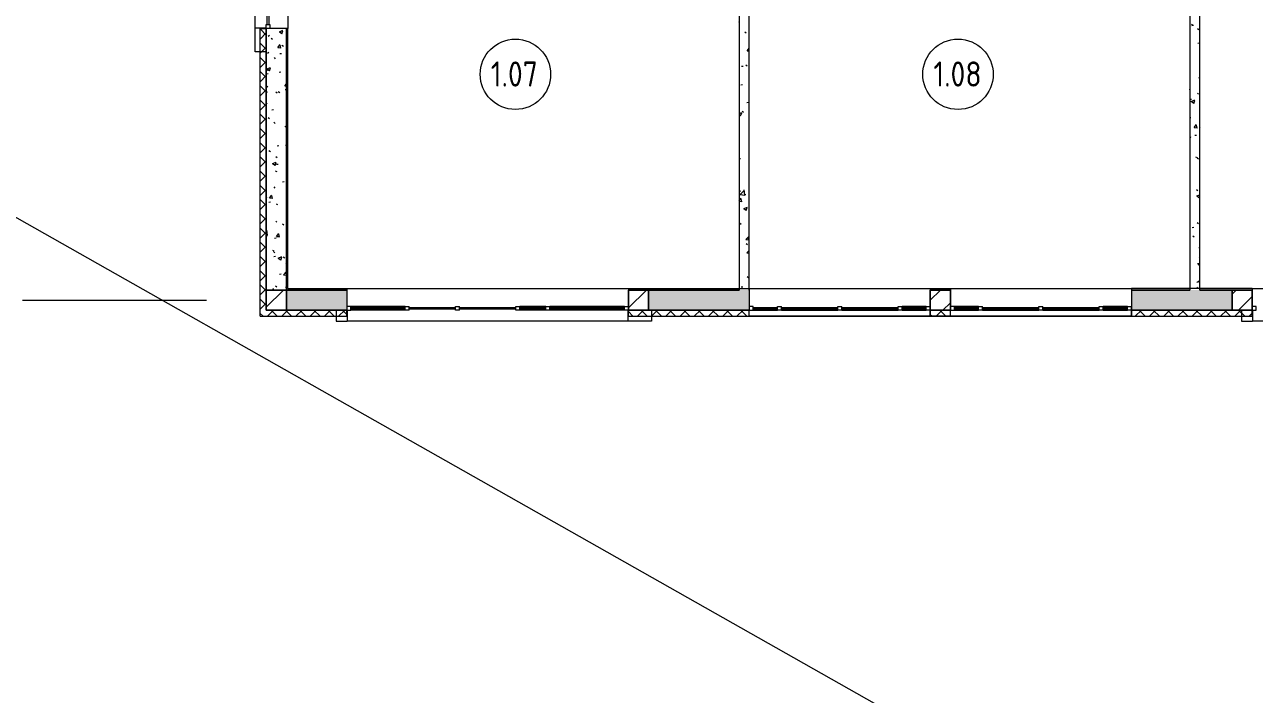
# Model space of a CAD drawing. Header units: millimetres. Extents: x -500089 to 1469082, y -290736 to 166440.
# Drawn here: x 1162648 to 1187099, y -30814 to -17490 of the extents above; entities that cross this region are included whole.
import ezdxf

# ---------------------------------------------------------------- set-up
doc = ezdxf.new("R2010")
doc.units = ezdxf.units.MM
doc.linetypes.add('ASVP_Линия сетки', pattern=[25, 20, -2.5, 0, -2.5])
for name, color, linetype, lineweight in [('Витраж', 7, 'Continuous', 0), ('Марки помещений', 7, 'Continuous', 0), ('Несущие колонны', 7, 'Continuous', 0), ('Оси', 7, 'Continuous', 0), ('Панели витража', 7, 'Continuous', 0), ('Стены внутренние', 7, 'Continuous', 0), ('Стены несущие', 7, 'Continuous', 0), ('Стены отделка', 7, 'Continuous', 0), ('Стены штриховка', 7, 'Continuous', 0), ('экспертиза ДУ пояснения', 6, 'Continuous', 0)]:
    doc.layers.add(name, color=color, linetype=linetype, lineweight=lineweight)
doc.styles.add('GOST Common_1', font='', dxfattribs={"width": 0.9, "height": 700})
doc.styles.get('GOST Common_1').set_extended_font_data('GOST Common')
pattern_1 = [(50, (0, 0), (728.7365, -63.7558), [76.2, -838.2]), (355, (0, 0), (-140.9716, 764.2276), [60.96, -670.56]), (100.451, (60.7, -5.3), (587.77, 700.4668), [64.76, -712.36]), (46.184, (0, 203.2), (1084.316, -168.171), [114.3, -1257.3]), (96.636, (90.4, 189.2), (949.61, 989.71), [97.14, -1068.54]), (351.184, (0, 203.2), (949.621, 989.701), [91.44, -1005.84]), (21, (101.6, 152.4), (606.458, -409.0606), [76.2, -838.2]), (326, (101.6, 152.4), (247.2083, 736.753), [60.96, -670.56]), (71.451, (152.14, 118.3), (853.6683, 327.6855), [64.76, -712.36]), (37.5, (0, 0), (12.3547, 338.2201), [33.528, -628.904, 33.528, -647.192, -673.1]), (37.5, (0, 0), (12.3547, 338.2201), [-1343.152, 33.528, -639.572]), (7.5, (0, 0), (267.2789, 400.7221), [33.528, -354.584, 33.528, -613.664, -256.54]), (7.5, (0, 0), (267.2789, 400.7221), [-1035.304, 33.528, -223.012]), (327.5, (-226.57, 0), (542.36333, -22.91534), [33.528, -220.472, 33.528, -758.952, -1051.56]), (327.5, (-226.57, 0), (542.36333, -22.91534), [-1046.48, 33.528, -1018.032]), (317.5, (-328.17, 0), (592.517, 101.7071), [33.528, -296.672, 33.528, -492.76, -746.76]), (317.5, (-328.17, 0), (592.517, 101.7071), [-856.488, 33.528, -713.232])]
pattern_2 = [(0, (0, 0), (406.4, 101.6), [6.706, -298.094, 6.706, -298.094, -1625.6]), (0, (0, 0), (406.4, 101.6), [-609.6, 6.706, -602.894, 6.706, -298.094, -711.2]), (0, (0, 0), (406.4, 101.6), [-1524, 6.706, -196.494, 6.706, -501.294]), (120, (152.4, 50.8), (-291.18818, 301.152724), [6.706, -298.094, 6.706, -298.094, -1625.6]), (120, (152.4, 50.8), (-291.18818, 301.152724), [-609.6, 6.706, -602.894, 6.706, -298.094, -711.2]), (120, (152.4, 50.8), (-291.18818, 301.152724), [-1524, 6.706, -196.494, 6.706, -501.294]), (240, (203.2, 254), (-115.21182, -402.752724), [6.706, -298.094, 6.706, -298.094, -1625.6]), (240, (203.2, 254), (-115.21182, -402.752724), [-609.6, 6.706, -602.894, 6.706, -298.094, -711.2]), (240, (203.2, 254), (-115.21182, -402.752724), [-1524, 6.706, -196.494, 6.706, -501.294])]
pattern_3 = [(45, (0, 0), (-141.42136, 141.42136), []), (135, (0, 0), (-141.42136, -141.42136), [])]

# ---------------------------------------------------------------- blocks, each defined once
blk = doc.blocks.new('ADSK_КолоннаЖБ_Прямоугольная - 400x400 мм-V201-З Этаж 01')
at = {"layer": 'Несущие колонны'}
h = blk.add_hatch(dxfattribs=at)
h.set_pattern_fill('FP_4', color=256, style=0, pattern_type=2)
h.set_pattern_definition([(45, (-93000, -57800), (-449.0128, 449.0128), []), (45, (-92551, -57800), (-449.0128, 449.0128), [793.75, -158.75, 6.706, -152.044])])
h.paths.add_polyline_path([(-200, -200), (200, -200), (200, 200), (-200, 200)], flags=0)
at = {"layer": 'Несущие колонны', "lineweight": 18}
for p, q in [((-200, -200), (-200, 200)), ((-200, 200), (200, 200)), ((200, 200), (-200, 200)), ((-200, 200), (-200, -200)), ((200, 200), (200, -200)), ((200, -200), (200, 200)), ((200, -200), (-200, -200)), ((-200, -200), (200, -200))]:
    blk.add_line(p, q, dxfattribs=at)
blk = doc.blocks.new('ADSK_КолоннаЖБ_Прямоугольная - 400x400 мм-V202-З Этаж 01')
at = {"layer": 'Несущие колонны'}
h = blk.add_hatch(dxfattribs=at)
h.set_pattern_fill('FP_5', color=256, style=0, pattern_type=2)
h.set_pattern_definition([(45, (-96100, -57800), (-449.0128, 449.0128), []), (45, (-95651, -57800), (-449.0128, 449.0128), [793.75, -158.75, 6.706, -152.044])])
h.paths.add_polyline_path([(200, -200), (200, 200), (-200, 200), (-200, -200)], flags=0)
at = {"layer": 'Несущие колонны', "lineweight": 18}
for p, q in [((-200, -200), (-200, 200)), ((-200, 200), (200, 200)), ((200, 200), (-200, 200)), ((-200, 200), (-200, -200)), ((200, 200), (200, -200)), ((200, -200), (200, 200)), ((200, -200), (-200, -200)), ((-200, -200), (200, -200))]:
    blk.add_line(p, q, dxfattribs=at)
blk = doc.blocks.new('ADSK_КолоннаЖБ_Прямоугольная - 400x400 мм-V214-З Этаж 01')
at = {"layer": 'Несущие колонны'}
h = blk.add_hatch(dxfattribs=at)
h.set_pattern_fill('FP_6', color=256, style=0, pattern_type=2)
h.set_pattern_definition([(45, (-96600, -57800), (-449.0128, 449.0128), []), (45, (-96151, -57800), (-449.0128, 449.0128), [793.75, -158.75, 6.706, -152.044])])
h.paths.add_polyline_path([(200, -200), (200, 200), (-200, 200), (-200, -200)], flags=0)
at = {"layer": 'Несущие колонны', "lineweight": 18}
for p, q in [((-200, -200), (-200, 200)), ((-200, 200), (200, 200)), ((200, 200), (-200, 200)), ((-200, 200), (-200, -200)), ((200, 200), (200, -200)), ((200, -200), (200, 200)), ((200, -200), (-200, -200)), ((-200, -200), (200, -200))]:
    blk.add_line(p, q, dxfattribs=at)
blk = doc.blocks.new('ADSK_КолоннаЖБ_Прямоугольная - 400x400 мм-V219-З Этаж 01')
at = {"layer": 'Несущие колонны'}
h = blk.add_hatch(dxfattribs=at)
h.set_pattern_fill('FP_12', color=256, style=0, pattern_type=2)
h.set_pattern_definition([(45, (-110100, -57800), (-449.0128, 449.0128), []), (45, (-109651, -57800), (-449.0128, 449.0128), [793.75, -158.75, 6.706, -152.044])])
h.paths.add_polyline_path([(200, -200), (200, 200), (-200, 200), (-200, -200)], flags=0)
at = {"layer": 'Несущие колонны', "lineweight": 18}
for p, q in [((-200, -200), (-200, 200)), ((-200, 200), (200, 200)), ((200, 200), (-200, 200)), ((-200, 200), (-200, -200)), ((200, 200), (200, -200)), ((200, -200), (200, 200)), ((200, -200), (-200, -200)), ((-200, -200), (200, -200))]:
    blk.add_line(p, q, dxfattribs=at)
blk = doc.blocks.new('Системная панель - ASVP_Cтеклопакет Двухкамерный_36 мм-2637883-З Этаж 01')
at = {"layer": 'Панели витража', "lineweight": 18}
for p, q in [((-540, 18), (540, 18)), ((-540, -18), (-540, 18)), ((540, -18), (540, 18)), ((540, -18), (-540, -18))]:
    blk.add_line(p, q, dxfattribs=at)
blk = doc.blocks.new('Прямоугольный импост - 80х70 мм Белый-2636961-З Этаж 01')
at = {"layer": 'Витраж'}
for p, q in [((58360, 50470), (57280, 50470)), ((58360, 50400), (57280, 50400))]:
    blk.add_line(p, q, dxfattribs=at)
blk = doc.blocks.new('Прямоугольный импост - 80х70 мм Белый-2637570-З Этаж 01')
at = {"layer": 'Витраж', "lineweight": 18}
for p, q in [((0, 35), (-80, 35)), ((-80, 35), (-80, -35)), ((-80, -35), (0, -35))]:
    blk.add_line(p, q, dxfattribs=at)
blk = doc.blocks.new('Системная панель - ASVP_Cтеклопакет Двухкамерный_36 мм-2637743-З Этаж 01')
at = {"layer": 'Панели витража', "lineweight": 18}
for p, q in [((-460, 18), (460, 18)), ((-460, -18), (-460, 18)), ((460, -18), (460, 18)), ((460, -18), (-460, -18))]:
    blk.add_line(p, q, dxfattribs=at)
blk = doc.blocks.new('Прямоугольный импост - 80х70 мм Белый-2637583-З Этаж 01')
at = {"layer": 'Витраж', "lineweight": 18}
for p, q in [((40, 35), (-40, 35)), ((-40, 35), (-40, -35)), ((40, 35), (40, -35)), ((-40, -35), (40, -35))]:
    blk.add_line(p, q, dxfattribs=at)
blk = doc.blocks.new('Системная панель - ASVP_Cтеклопакет Двухкамерный_36 мм-2637723-З Этаж 01')
at = {"layer": 'Панели витража', "lineweight": 18}
for p, q in [((-560, 18), (560, 18)), ((-560, -18), (-560, 18)), ((560, -18), (560, 18)), ((560, -18), (-560, -18))]:
    blk.add_line(p, q, dxfattribs=at)
blk = doc.blocks.new('Системная панель - ASVP_Cтеклопакет Двухкамерный_36 мм-2637900-З Этаж 01')
at = {"layer": 'Панели витража', "lineweight": 18}
for p, q in [((-260, 18), (260, 18)), ((-260, -18), (-260, 18)), ((260, -18), (260, 18)), ((260, -18), (-260, -18))]:
    blk.add_line(p, q, dxfattribs=at)
blk = doc.blocks.new('Прямоугольный импост - 80х70 мм Белый-2637316-З Этаж 01')
at = {"layer": 'Витраж'}
for p, q in [((61160, 50470), (60640, 50470)), ((61160, 50400), (60640, 50400))]:
    blk.add_line(p, q, dxfattribs=at)
blk = doc.blocks.new('Прямоугольный импост - 80х70 мм Белый-2637562-З Этаж 01')
at = {"layer": 'Витраж', "lineweight": 18}
for p, q in [((40, 35), (-40, 35)), ((-40, 35), (-40, -35)), ((40, 35), (40, -35)), ((-40, -35), (40, -35))]:
    blk.add_line(p, q, dxfattribs=at)
blk = doc.blocks.new('Системная панель - ASVP_Cтеклопакет Двухкамерный_36 мм-2637575-З Этаж 01')
at = {"layer": 'Панели витража', "lineweight": 18}
for p, q in [((-740, 18), (740, 18)), ((-740, -18), (-740, 18)), ((740, -18), (740, 18)), ((740, -18), (-740, -18))]:
    blk.add_line(p, q, dxfattribs=at)
blk = doc.blocks.new('Прямоугольный импост - 80х70 мм Белый-2637318-З Этаж 01')
at = {"layer": 'Витраж'}
for p, q in [((62720, 50470), (61240, 50470)), ((62720, 50400), (61240, 50400))]:
    blk.add_line(p, q, dxfattribs=at)
blk = doc.blocks.new('Прямоугольный импост - 80х70 мм Белый-2637594-З Этаж 01')
at = {"layer": 'Витраж', "lineweight": 18}
for p, q in [((0, 35), (-80, 35)), ((-80, 35), (-80, -35)), ((-80, -35), (0, -35))]:
    blk.add_line(p, q, dxfattribs=at)
blk = doc.blocks.new('Прямоугольный импост - 80х70 мм Белый-V230-З Этаж 01')
at = {"layer": 'Витраж', "lineweight": 18}
for p, q in [((0, 35), (-80, 35)), ((-80, 35), (-80, -35)), ((-80, -35), (0, -35))]:
    blk.add_line(p, q, dxfattribs=at)
blk = doc.blocks.new('Системная панель - ASVP_Cтеклопакет Двухкамерный_36 мм-2639601-З Этаж 01')
at = {"layer": 'Панели витража', "lineweight": 18}
for p, q in [((-240, 18), (240, 18)), ((-240, -18), (-240, 18)), ((240, -18), (240, 18)), ((240, -18), (-240, -18))]:
    blk.add_line(p, q, dxfattribs=at)
blk = doc.blocks.new('Прямоугольный импост - 80х70 мм Белый-2643516-З Этаж 01')
at = {"layer": 'Витраж'}
for p, q in [((68720, 50470), (68240, 50470)), ((68720, 50400), (68240, 50400))]:
    blk.add_line(p, q, dxfattribs=at)
blk = doc.blocks.new('Прямоугольный импост - 80х70 мм Белый-2643533-З Этаж 01')
at = {"layer": 'Витраж', "lineweight": 18}
for p, q in [((0, 35), (-80, 35)), ((-80, 35), (-80, -35)), ((-80, -35), (0, -35))]:
    blk.add_line(p, q, dxfattribs=at)
blk = doc.blocks.new('Системная панель - ASVP_Cтеклопакет Двухкамерный_36 мм-2638457-З Этаж 01')
at = {"layer": 'Панели витража', "lineweight": 18}
for p, q in [((-560, 18), (560, 18)), ((-560, -18), (-560, 18)), ((560, -18), (560, 18)), ((560, -18), (-560, -18))]:
    blk.add_line(p, q, dxfattribs=at)
blk = doc.blocks.new('Системная панель - ASVP_Cтеклопакет Двухкамерный_36 мм-2639624-З Этаж 01')
at = {"layer": 'Панели витража', "lineweight": 18}
for p, q in [((-240, 18), (240, 18)), ((-240, -18), (-240, 18)), ((240, -18), (240, 18)), ((240, -18), (-240, -18))]:
    blk.add_line(p, q, dxfattribs=at)
blk = doc.blocks.new('Прямоугольный импост - 80х70 мм Белый-V231-З Этаж 01')
at = {"layer": 'Витраж'}
for p, q in [((68720, 50470), (68240, 50470)), ((68720, 50400), (68240, 50400))]:
    blk.add_line(p, q, dxfattribs=at)
blk = doc.blocks.new('Системная панель - ASVP_Cтеклопакет Двухкамерный_36 мм-2640501-З Этаж 01')
at = {"layer": 'Панели витража', "lineweight": 18}
for p, q in [((-240, 18), (240, 18)), ((-240, -18), (-240, 18)), ((240, -18), (240, 18)), ((240, -18), (-240, -18))]:
    blk.add_line(p, q, dxfattribs=at)
blk = doc.blocks.new('Прямоугольный импост - 80х70 мм Белый-V232-З Этаж 01')
at = {"layer": 'Витраж'}
for p, q in [((69760, 50470), (69280, 50470)), ((69760, 50400), (69280, 50400))]:
    blk.add_line(p, q, dxfattribs=at)
blk = doc.blocks.new('Прямоугольный импост - 80х70 мм Белый-V233-З Этаж 01')
at = {"layer": 'Витраж', "lineweight": 18}
for p, q in [((0, 35), (-80, 35)), ((-80, 35), (-80, -35)), ((0, 35), (0, -35)), ((-80, -35), (0, -35))]:
    blk.add_line(p, q, dxfattribs=at)
blk = doc.blocks.new('Системная панель - ASVP_Cтеклопакет Двухкамерный_36 мм-2640502-З Этаж 01')
at = {"layer": 'Панели витража', "lineweight": 18}
for p, q in [((-240, 18), (240, 18)), ((-240, -18), (-240, 18)), ((240, -18), (240, 18)), ((240, -18), (-240, -18))]:
    blk.add_line(p, q, dxfattribs=at)
blk = doc.blocks.new('Системная панель - ASVP_Cтеклопакет Двухкамерный_36 мм-2653951-З Этаж 01')
at = {"layer": 'Панели витража', "lineweight": 18}
for p, q in [((-670, 18), (670, 18)), ((-670, -18), (-670, 18)), ((670, -18), (670, 18)), ((670, -18), (-670, -18))]:
    blk.add_line(p, q, dxfattribs=at)
blk = doc.blocks.new('Прямоугольный импост - 80х70 мм Белый-V234-З Этаж 01')
at = {"layer": 'Витраж', "lineweight": 18}
for p, q in [((0, 35), (-80, 35)), ((-80, 35), (-80, -35)), ((-80, -35), (0, -35))]:
    blk.add_line(p, q, dxfattribs=at)
blk = doc.blocks.new('Прямоугольный импост - 1х120 мм _наружный откос_ Белый-2750709-З Этаж 01')
at = {"layer": 'Витраж'}
for p, q in [((65201, 50280), (65201, 50400)), ((65201, 50400), (65760, 50400)), ((65840, 50400), (66960, 50400)), ((67040, 50400), (68160, 50400)), ((68240, 50400), (68720, 50400)), ((68799, 50400), (68799, 50280)), ((65201, 50280), (68799, 50280))]:
    blk.add_line(p, q, dxfattribs=at)
blk = doc.blocks.new('АР_СОШ_Верзилово_Сущ_Здание_rvt-2-З Этаж 01')
at = {"layer": 'Стены штриховка', "lineweight": 9}
h = blk.add_hatch(dxfattribs=at)
h.set_pattern_fill('FP_32', color=256, style=0, pattern_type=2)
h.set_pattern_definition(pattern_3)
h.paths.add_polyline_path([(55480, 50280), (55600, 50280), (55600, 56000), (55480, 56000), (55480, 50400)], flags=0)
h.paths.add_polyline_path([(55480, 57500), (55564, 57710), (55600, 57710), (55600, 58600), (55480, 58600), (55480, 57950)], flags=0)
h.paths.add_polyline_path([(55493, 60300), (55600, 60300), (55600, 61395), (55480, 61395), (55480, 60300)], flags=0)
h.paths.add_polyline_path([(55600, 62895), (55600, 69100), (55480, 69100), (55480, 62895)], flags=0)
h = blk.add_hatch(dxfattribs=at)
h.set_pattern_fill('FP_33', color=256, style=0, pattern_type=2)
h.set_pattern_definition(pattern_2)
h.paths.add_polyline_path([(56000, 50800), (56030, 50800), (56030, 56000), (56000, 56000), (56000, 50822)], flags=0)
h.paths.add_polyline_path([(56030, 57500), (56030, 57800), (56000, 57800), (56000, 57500)], flags=0)
h.paths.add_polyline_path([(56000, 58000), (56030, 58000), (56030, 58700), (56000, 58700), (56000, 58286)], flags=0)
h.paths.add_polyline_path([(56000, 60200), (56030, 60200), (56030, 60900), (56000, 60900), (56000, 60833)], flags=0)
h.paths.add_polyline_path([(56000, 61100), (56030, 61100), (56030, 61395), (56000, 61395), (56000, 61164)], flags=0)
h.paths.add_polyline_path([(56000, 62895), (56030, 62895), (56030, 64080), (56000, 64080), (56000, 64041)], flags=0)
h.paths.add_polyline_path([(56000, 64200), (56030, 64200), (56030, 68670), (56000, 68670), (56000, 68644)], flags=0)
h = blk.add_hatch(dxfattribs=at)
h.set_pattern_fill('FP_31', color=256, style=0, pattern_type=2)
h.set_pattern_definition(pattern_1)
h.paths.add_polyline_path([(65200, 50800), (65200, 58000), (65000, 58000), (65000, 50800)], flags=0)
h = blk.add_hatch(dxfattribs=at)
h.set_pattern_fill('FP_31', color=256, style=0, pattern_type=2)
h.set_pattern_definition(pattern_1)
h.paths.add_polyline_path([(73960, 50800), (74160, 50800), (74160, 58000), (73960, 58000), (73960, 52531)], flags=0)
h = blk.add_hatch(dxfattribs=at)
h.set_pattern_fill('FP_31', color=256, style=0, pattern_type=2)
h.set_pattern_definition(pattern_1)
h.paths.add_polyline_path([(55979, 50800), (56000, 50800), (56000, 56000), (55600, 56000), (55600, 50800)], flags=0)
h.paths.add_polyline_path([(55600, 57500), (56000, 57500), (56000, 57800), (55600, 57800)], flags=0)
h = blk.add_hatch(dxfattribs=at)
h.set_pattern_fill('FP_31', color=256, style=0, pattern_type=2)
h.set_pattern_definition(pattern_1)
h.paths.add_polyline_path([(109900, 50400), (109900, 50800), (108500, 50800), (108500, 50400), (109750, 50400)], flags=0)
h.paths.add_polyline_path([(57200, 50400), (57200, 50800), (56000, 50800), (56000, 50400)], flags=0)
h.paths.add_polyline_path([(96400, 50400), (96400, 50800), (96300, 50800), (96300, 50400)], flags=0)
h.paths.add_polyline_path([(63200, 50400), (65200, 50400), (65200, 50800), (63200, 50800), (63200, 50473)], flags=0)
h.paths.add_polyline_path([(98350, 50400), (98350, 50800), (97800, 50800), (97800, 50400), (98317, 50400)], flags=0)
h.paths.add_polyline_path([(74800, 50400), (74800, 50800), (72800, 50800), (72800, 50400), (74160, 50400)], flags=0)
h.paths.add_polyline_path([(105400, 50400), (105400, 50800), (104300, 50800), (104300, 50400)], flags=0)
h.paths.add_polyline_path([(81200, 50400), (83200, 50400), (83200, 50800), (81200, 50800), (81200, 50473)], flags=0)
h.paths.add_polyline_path([(103300, 50400), (103300, 50800), (102600, 50800), (102600, 50400), (102765, 50400)], flags=0)
h.paths.add_polyline_path([(94900, 50400), (94900, 50800), (94200, 50800), (94200, 50400)], flags=0)
h.paths.add_polyline_path([(101420, 50400), (101600, 50400), (101600, 50800), (101300, 50800), (101300, 50400)], flags=0)
h.paths.add_polyline_path([(92800, 50400), (92800, 50800), (90800, 50800), (90800, 50400), (92240, 50400)], flags=0)
h.paths.add_polyline_path([(99900, 50400), (99900, 50800), (99350, 50800), (99350, 50400)], flags=0)
h = blk.add_hatch(dxfattribs=at)
h.set_pattern_fill('FP_33', color=256, style=0, pattern_type=2)
h.set_pattern_definition(pattern_2)
h.paths.add_polyline_path([(87000, 50800), (87000, 50830), (86800, 50830), (86800, 50800)], flags=0)
h.paths.add_polyline_path([(69200, 50800), (69200, 50830), (68800, 50830), (68800, 50800)], flags=0)
h.paths.add_polyline_path([(57200, 50800), (57200, 50830), (56030, 50830), (56030, 50800), (56961, 50800)], flags=0)
h.paths.add_polyline_path([(109870, 50800), (109870, 50830), (108500, 50830), (108500, 50800), (109869, 50800)], flags=0)
h.paths.add_polyline_path([(65000, 50800), (65000, 50830), (62800, 50830), (62800, 50800), (63200, 50800)], flags=0)
h.paths.add_polyline_path([(105800, 50800), (105800, 50830), (104630, 50830), (104630, 50800), (105400, 50800)], flags=0)
h.paths.add_polyline_path([(72800, 50800), (73960, 50800), (73960, 50830), (72800, 50830)], flags=0)
h.paths.add_polyline_path([(104510, 50800), (104510, 50830), (104300, 50830), (104300, 50800), (104490, 50800)], flags=0)
h.paths.add_polyline_path([(74160, 50800), (75200, 50800), (75200, 50830), (74160, 50830), (74160, 50805)], flags=0)
h.paths.add_polyline_path([(83000, 50800), (83000, 50830), (80800, 50830), (80800, 50800), (81200, 50800)], flags=0)
h.paths.add_polyline_path([(103300, 50800), (103300, 50830), (102600, 50830), (102600, 50800), (102765, 50800)], flags=0)
h.paths.add_polyline_path([(101300, 50800), (101300, 50830), (100900, 50830), (100900, 50800)], flags=0)
h.paths.add_polyline_path([(96380, 50800), (96400, 50800), (96400, 50830), (95900, 50830), (95900, 50800), (96300, 50800)], flags=0)
h.paths.add_polyline_path([(92040, 50800), (92040, 50830), (90800, 50830), (90800, 50800), (92038, 50800)], flags=0)
h.paths.add_polyline_path([(101600, 50800), (101600, 50830), (101420, 50830), (101420, 50800)], flags=0)
h.paths.add_polyline_path([(99900, 50800), (99900, 50830), (99730, 50830), (99730, 50800), (99746, 50800)], flags=0)
h.paths.add_polyline_path([(99350, 50800), (99610, 50800), (99610, 50830), (99350, 50830)], flags=0)
h.paths.add_polyline_path([(92240, 50800), (93200, 50800), (93200, 50830), (92240, 50830)], flags=0)
h.paths.add_polyline_path([(98350, 50800), (98350, 50830), (97800, 50830), (97800, 50800), (98317, 50800)], flags=0)
h.paths.add_polyline_path([(96520, 50800), (96800, 50800), (96800, 50830), (96520, 50830)], flags=0)
h.paths.add_polyline_path([(94860, 50800), (94900, 50800), (94900, 50830), (94860, 50830)], flags=0)
h.paths.add_polyline_path([(94740, 50800), (94740, 50830), (94200, 50830), (94200, 50800)], flags=0)
h = blk.add_hatch(dxfattribs=at)
h.set_pattern_fill('FP_32', color=256, style=0, pattern_type=2)
h.set_pattern_definition(pattern_3)
h.paths.add_polyline_path([(92240, 50280), (93200, 50280), (93200, 50400), (90800, 50400), (90800, 50280), (92040, 50280)], flags=0)
h.paths.add_polyline_path([(87200, 50280), (87200, 50400), (86800, 50400), (86800, 50280), (87000, 50280)], flags=0)
h.paths.add_polyline_path([(101360, 50280), (101420, 50280), (101420, 50400), (101360, 50400), (101360, 50386)], flags=0)
h.paths.add_polyline_path([(98317, 50280), (98350, 50280), (98350, 50400), (97800, 50400), (97800, 50280)], flags=0)
h.paths.add_polyline_path([(99730, 50280), (99900, 50280), (99900, 50400), (99350, 50400), (99350, 50280), (99610, 50280)], flags=0)
h.paths.add_polyline_path([(83200, 50280), (83200, 50400), (80800, 50400), (80800, 50280), (83000, 50280)], flags=0)
h.paths.add_polyline_path([(95900, 50280), (96800, 50280), (96800, 50400), (95900, 50400)], flags=0)
h.paths.add_polyline_path([(94900, 50280), (94900, 50400), (94200, 50400), (94200, 50280), (94740, 50280)], flags=0)
h.paths.add_polyline_path([(68800, 50280), (69200, 50280), (69200, 50400), (68800, 50400)], flags=0)
h.paths.add_polyline_path([(73960, 50280), (75200, 50280), (75200, 50400), (72800, 50400), (72800, 50280)], flags=0)
h.paths.add_polyline_path([(65200, 50280), (65200, 50400), (62800, 50400), (62800, 50280), (65000, 50280)], flags=0)
h.paths.add_polyline_path([(55991, 50280), (57200, 50280), (57200, 50400), (55600, 50400), (55600, 50280), (55603, 50280)], flags=0)
at = {"layer": 'Оси', "linetype": 'ASVP_Линия сетки'}
blk.add_line((50752, 50600), (54409, 50600), dxfattribs=at)
at = {"layer": 'Стены внутренние'}
for p, q in [((55380, 56010), (55380, 57490)), ((56030, 57500), (56030, 56000)), ((57200, 50830), (62800, 50830)), ((65200, 50830), (68800, 50830)), ((69200, 50830), (72800, 50830)), ((75200, 50830), (80800, 50830)), ((62790, 50180), (57210, 50180)), ((65200, 50279), (65200, 50280)), ((68800, 50279), (65200, 50279)), ((68800, 50279), (68800, 50280)), ((69200, 50279), (69200, 50280)), ((72800, 50279), (69200, 50279)), ((72800, 50280), (72800, 50279)), ((80790, 50180), (75210, 50180))]:
    blk.add_line(p, q, dxfattribs=at)
at = {"layer": 'Стены несущие'}
for p, q in [((65000, 58000), (65000, 50800)), ((65200, 50800), (65200, 58000)), ((73960, 58000), (73960, 50800)), ((74160, 50800), (74160, 58000)), ((55380, 55540), (55380, 56010)), ((55600, 56010), (55380, 56010)), ((55479, 50279), (55479, 56000)), ((55480, 56000), (55479, 56000)), ((55480, 50280), (55480, 56000)), ((55600, 55540), (55600, 56010)), ((56000, 56000), (55600, 56000)), ((55600, 56000), (55600, 50800)), ((55600, 50800), (55600, 56000)), ((56000, 50800), (56000, 56000)), ((56000, 56000), (56000, 50800)), ((55600, 55540), (55380, 55540)), ((56000, 50800), (56030, 50800)), ((57200, 50800), (56030, 50800)), ((56030, 50800), (57200, 50800)), ((57200, 50800), (57200, 50400)), ((65000, 50800), (63200, 50800)), ((63200, 50800), (65000, 50800)), ((65200, 50800), (65200, 50400)), ((72800, 50800), (72800, 50400)), ((73960, 50800), (72800, 50800)), ((72800, 50800), (73960, 50800)), ((74800, 50800), (74160, 50800)), ((74160, 50800), (74800, 50800)), ((56000, 50400), (57200, 50400)), ((57200, 50400), (56000, 50400)), ((56990, 50400), (57210, 50400)), ((56990, 50400), (56990, 50180)), ((57210, 50400), (57210, 50180)), ((62800, 50400), (62790, 50400)), ((62790, 50400), (62790, 50180)), ((63200, 50400), (65200, 50400)), ((63260, 50400), (63200, 50400)), ((65200, 50400), (63200, 50400)), ((63260, 50400), (63260, 50180)), ((72800, 50400), (74800, 50400)), ((74800, 50400), (72800, 50400)), ((74990, 50400), (74990, 50180)), ((75200, 50400), (75210, 50400)), ((75210, 50400), (75210, 50180)), ((55480, 50279), (55479, 50279)), ((55480, 50280), (57200, 50280)), ((55480, 50279), (57200, 50279)), ((56990, 50180), (57210, 50180)), ((57200, 50280), (57200, 50279)), ((63260, 50180), (62790, 50180)), ((62800, 50280), (65200, 50280)), ((62800, 50280), (62800, 50279)), ((62800, 50279), (65200, 50279)), ((65200, 50280), (65200, 50279)), ((68800, 50280), (69200, 50280)), ((68800, 50280), (68800, 50279)), ((68800, 50279), (69200, 50279)), ((69200, 50280), (69200, 50279)), ((72800, 50280), (75200, 50280)), ((72800, 50280), (72800, 50279)), ((72800, 50279), (75200, 50279)), ((74990, 50180), (75210, 50180)), ((75200, 50280), (75200, 50279))]:
    blk.add_line(p, q, dxfattribs=at)
at = {"layer": 'Стены отделка', "lineweight": 9}
for p, q in [((55480, 50280), (55480, 56000)), ((55480, 56000), (55600, 56000)), ((56030, 56000), (56000, 56000)), ((56030, 50830), (56030, 56000)), ((56030, 50800), (56000, 50800)), ((56030, 50830), (57200, 50830)), ((57200, 50830), (57200, 50800)), ((62800, 50830), (65200, 50830)), ((62800, 50830), (62800, 50800)), ((65200, 50830), (65200, 50800)), ((68800, 50830), (69200, 50830)), ((68800, 50830), (68800, 50800)), ((69200, 50830), (69200, 50800)), ((75200, 50830), (72800, 50830)), ((72800, 50830), (72800, 50800)), ((75200, 50830), (75200, 50800)), ((57200, 50280), (57200, 50400)), ((62800, 50280), (62800, 50400)), ((65200, 50280), (65200, 50400)), ((68800, 50280), (68800, 50400)), ((69200, 50280), (69200, 50400)), ((72800, 50280), (72800, 50400)), ((75200, 50280), (75200, 50400)), ((55480, 50280), (55600, 50280)), ((55600, 50280), (57200, 50280)), ((62800, 50280), (65200, 50280)), ((69200, 50280), (68800, 50280)), ((72800, 50280), (75200, 50280))]:
    blk.add_line(p, q, dxfattribs=at)
at = {"color": 8, "lineweight": 9, "true_color": 0x7f7f7f}
for name, p, rotation in [('Системная панель - ASVP_Cтеклопакет Двухкамерный_36 мм-2653951-З Этаж 01', (55635, 56750), 269.9999999999999), ('Прямоугольный импост - 80х70 мм Белый-2637594-З Этаж 01', (57200, 50435), 180), ('Прямоугольный импост - 80х70 мм Белый-2637594-З Этаж 01', (65200, 50435), 180), ('Прямоугольный импост - 80х70 мм Белый-V230-З Этаж 01', (69200, 50435), 180), ('Прямоугольный импост - 80х70 мм Белый-V230-З Этаж 01', (75200, 50435), 180)]:
    blk.add_blockref(name, p, dxfattribs=dict(at, rotation=rotation))
at = {"color": 8, "lineweight": 9, "true_color": 0x7f7f7f, "extrusion": (0, 0, -1)}
for name, p, rotation in [('Прямоугольный импост - 80х70 мм Белый-V234-З Этаж 01', (-55635, 56000), 270.0000000000001), ('Прямоугольный импост - 80х70 мм Белый-2637583-З Этаж 01', (-58400, 50435), 180), ('Прямоугольный импост - 80х70 мм Белый-2637583-З Этаж 01', (-59400, 50435), 180), ('Прямоугольный импост - 80х70 мм Белый-2637562-З Этаж 01', (-60600, 50435), 180), ('Прямоугольный импост - 80х70 мм Белый-2637562-З Этаж 01', (-61200, 50435), 180), ('Прямоугольный импост - 80х70 мм Белый-2637570-З Этаж 01', (-62800, 50435), 180), ('Прямоугольный импост - 80х70 мм Белый-2637583-З Этаж 01', (-65800, 50435), 180), ('Прямоугольный импост - 80х70 мм Белый-2637562-З Этаж 01', (-67000, 50435), 180), ('Прямоугольный импост - 80х70 мм Белый-2637562-З Этаж 01', (-68200, 50435), 180), ('Прямоугольный импост - 80х70 мм Белый-2643533-З Этаж 01', (-68800, 50435), 180), ('Прямоугольный импост - 80х70 мм Белый-2637583-З Этаж 01', (-69800, 50435), 180), ('Прямоугольный импост - 80х70 мм Белый-2637562-З Этаж 01', (-71000, 50435), 180), ('Прямоугольный импост - 80х70 мм Белый-2637562-З Этаж 01', (-72200, 50435), 180), ('Прямоугольный импост - 80х70 мм Белый-V233-З Этаж 01', (-72800, 50435), 180)]:
    blk.add_blockref(name, p, dxfattribs=dict(at, rotation=rotation))
at = {"color": 8, "lineweight": 9, "true_color": 0x7f7f7f}
for name, p in [('ADSK_КолоннаЖБ_Прямоугольная - 400x400 мм-V219-З Этаж 01', (55800, 50600)), ('ADSK_КолоннаЖБ_Прямоугольная - 400x400 мм-V214-З Этаж 01', (63000, 50600)), ('ADSK_КолоннаЖБ_Прямоугольная - 400x400 мм-V201-З Этаж 01', (69000, 50600)), ('ADSK_КолоннаЖБ_Прямоугольная - 400x400 мм-V202-З Этаж 01', (75000, 50600)), ('Прямоугольный импост - 80х70 мм Белый-2636961-З Этаж 01', (0, 0)), ('Системная панель - ASVP_Cтеклопакет Двухкамерный_36 мм-2637883-З Этаж 01', (57820, 50435)), ('Системная панель - ASVP_Cтеклопакет Двухкамерный_36 мм-2637743-З Этаж 01', (58900, 50435)), ('Системная панель - ASVP_Cтеклопакет Двухкамерный_36 мм-2637723-З Этаж 01', (60000, 50435)), ('Прямоугольный импост - 80х70 мм Белый-2637316-З Этаж 01', (0, 0)), ('Системная панель - ASVP_Cтеклопакет Двухкамерный_36 мм-2637900-З Этаж 01', (60900, 50435)), ('Прямоугольный импост - 80х70 мм Белый-2637318-З Этаж 01', (0, 0)), ('Системная панель - ASVP_Cтеклопакет Двухкамерный_36 мм-2637575-З Этаж 01', (61980, 50435)), ('Прямоугольный импост - 1х120 мм _наружный откос_ Белый-2750709-З Этаж 01', (0, 0)), ('Системная панель - ASVP_Cтеклопакет Двухкамерный_36 мм-2639601-З Этаж 01', (65520, 50435)), ('Системная панель - ASVP_Cтеклопакет Двухкамерный_36 мм-2637723-З Этаж 01', (66400, 50435)), ('Системная панель - ASVP_Cтеклопакет Двухкамерный_36 мм-2638457-З Этаж 01', (67600, 50435)), ('Прямоугольный импост - 80х70 мм Белый-2643516-З Этаж 01', (0, 0)), ('Прямоугольный импост - 80х70 мм Белый-V231-З Этаж 01', (0, 0)), ('Системная панель - ASVP_Cтеклопакет Двухкамерный_36 мм-2639624-З Этаж 01', (68480, 50435)), ('Прямоугольный импост - 1х120 мм _наружный откос_ Белый-2750709-З Этаж 01', (4000, 0)), ('Прямоугольный импост - 80х70 мм Белый-V232-З Этаж 01', (0, 0)), ('Системная панель - ASVP_Cтеклопакет Двухкамерный_36 мм-2640501-З Этаж 01', (69520, 50435)), ('Системная панель - ASVP_Cтеклопакет Двухкамерный_36 мм-2637723-З Этаж 01', (70400, 50435)), ('Системная панель - ASVP_Cтеклопакет Двухкамерный_36 мм-2638457-З Этаж 01', (71600, 50435)), ('Прямоугольный импост - 80х70 мм Белый-V231-З Этаж 01', (4000, 0)), ('Системная панель - ASVP_Cтеклопакет Двухкамерный_36 мм-2640502-З Этаж 01', (72480, 50435))]:
    blk.add_blockref(name, p, dxfattribs=at)
blk = doc.blocks.new('ASVP_Марка_Помещение_ОдноЗначение - Номер-684784-З Этаж 01')
at = {"layer": 'Марки помещений'}
blk.add_circle((0, 0), 3.5, dxfattribs=at)

msp = doc.modelspace()

# ---------------------------------------------------------------- linework, layer by layer
at = {"layer": 'экспертиза ДУ пояснения'}
msp.add_lwpolyline([(1036157.61, 50215.508), (1236236.852, -63095.361)], dxfattribs=at)

# ---------------------------------------------------------------- block references
msp.add_blockref('АР_СОШ_Верзилово_Сущ_Здание_rvt-2-З Этаж 01', (1111853.585, -73570.488))
at = {"layer": 'Марки помещений', "xscale": 199.9999999999999, "yscale": 199.9999999999999, "zscale": 199.9999999999999}
for p in [(1172405.75, -18479.29), (1181205.75, -18479.29)]:
    msp.add_blockref('ASVP_Марка_Помещение_ОдноЗначение - Номер-684784-З Этаж 01', p, dxfattribs=at)

# ---------------------------------------------------------------- texts
at = {"layer": 'Марки помещений', "char_height": 500, "width": 1212.1515, "attachment_point": 1, "style": 'GOST Common_1'}
for s, insert in [('1.07', (1171916.135, -18223.84)), ('1.08', (1180716.135, -18223.84))]:
    msp.add_mtext(s, dxfattribs=dict(at, insert=insert))

doc.saveas('drawing.dxf')
